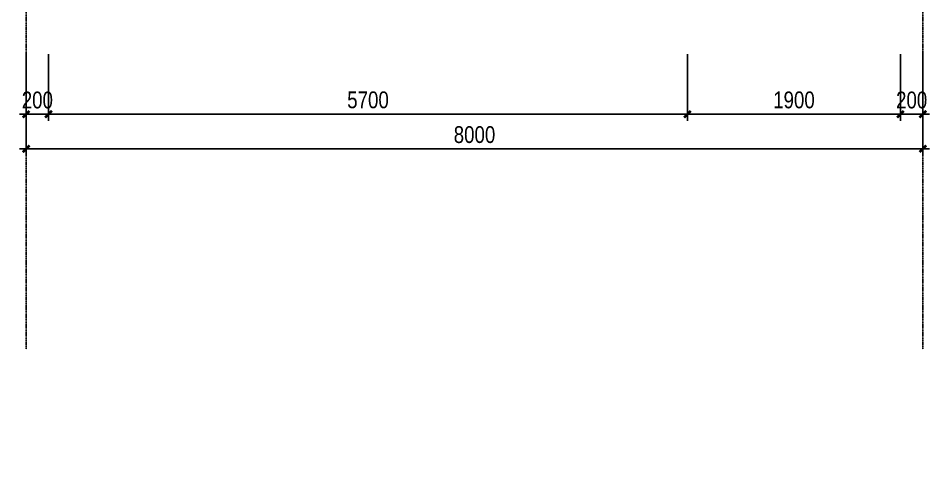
# Model space of a CAD drawing. Extents: x 160245 to 405305, y -111140 to 232735.
# Drawn here: x 272942 to 281083, y 41823 to 45831 of the extents above; entities that cross this region are included whole.
import ezdxf

# ---------------------------------------------------------------- set-up
doc = ezdxf.new("R2010")
doc.units = 0
doc.header["$LTSCALE"] = 10
doc.header["$MEASUREMENT"] = 0
doc.linetypes.add('HIDDEN', pattern=[0.375, 0.25, -0.125])
doc.layers.get('Defpoints').update_dxf_attribs({"color": 229})
for name, color, linetype in [('P-New Wall Size 隔墙尺寸', 8, 'Continuous'), ('P-o 原建筑尺寸', 8, 'Continuous'), ('P-Stair 楼梯（原建筑设备）', 159, 'Continuous')]:
    doc.layers.add(name, color=color, linetype=linetype)
doc.styles.add('PDC DIM', font='PMingLiU-ExtB.ttf', dxfattribs={"width": 0.85})
doc.dimstyles.new('PDC-A2', dxfattribs={"dimscale": 0, "dimtxt": 2.5, "dimasz": 1, "dimexe": 1, "dimexo": 1, "dimgap": 0.7, "dimtad": 1, "dimdec": 0, "dimtxsty": 'PDC DIM', "dimblk": 'ARCHTICK', "dimcen": 1, "dimdle": 1, "dimclrd": 8, "dimclre": 8, "dimclrt": 9, "dimadec": 0, "dimazin": 0, "dimtfac": 1, "dimtdec": 0, "dimtix": 1, "dimtmove": 2, "dimatfit": 3, "dimldrblk": 'PDC A2 T R', "dimfxl": 10, "dimfxlon": 1, "dimarcsym": 0})

# ---------------------------------------------------------------- blocks, each defined once
blk = doc.blocks.new('_ArchTick')
at = {"color": 0, "linetype": 'ByBlock', "const_width": 0.4}
blk.add_lwpolyline([(-0.5, -0.5), (0.5, 0.5)], dxfattribs=at)
blk = doc.blocks.new('*D1319')
at = {"layer": 'Defpoints', "color": 0, "transparency": 16777216}
for p in [(273012.8, 45572.6), (273212.8, 45572.6), (273212.8, 44975.9)]:
    blk.add_point(p, dxfattribs=at)
at = {"layer": 'P-o 原建筑尺寸', "color": 8, "lineweight": -2, "transparency": 16777216}
for p, q in [((273012.8, 45512.6), (273012.8, 44915.9)), ((273212.8, 45512.6), (273212.8, 44915.9)), ((273012.8, 44975.9), (272952.8, 44975.9)), ((273012.8, 44975.9), (273212.8, 44975.9)), ((273212.8, 44975.9), (273272.8, 44975.9))]:
    blk.add_line(p, q, dxfattribs=at)
at = {"layer": 'P-o 原建筑尺寸', "color": 8, "lineweight": -2, "transparency": 16777216, "xscale": 60, "yscale": 60, "zscale": 60}
blk.add_blockref('_ArchTick', (273012.8, 44975.9), dxfattribs=at)
at = {"layer": 'P-o 原建筑尺寸', "color": 8, "lineweight": -2, "transparency": 16777216, "xscale": 60, "yscale": 60, "zscale": 60, "rotation": 180}
blk.add_blockref('_ArchTick', (273212.8, 44975.9), dxfattribs=at)
at = {"layer": 'P-o 原建筑尺寸', "color": 9, "transparency": 16777216, "insert": (273112.8, 45101.4), "char_height": 150, "attachment_point": 5, "style": 'PDC DIM'}
blk.add_mtext('200', dxfattribs=at)
blk = doc.blocks.new('PDC A2 T R')
at = {"color": 0, "linetype": 'ByBlock'}
blk.add_line((0, 0), (-2, 0), dxfattribs=at)
for points in [[(-2.15, 0.89), (-1.49, 1.35), (-0.6, 0), (0, 0)], [(-2.15, -0.89), (-1.49, -1.35), (-0.6, 0), (0, 0)]]:
    blk.add_solid(points, dxfattribs=at)
blk = doc.blocks.new('*D1320')
at = {"layer": 'Defpoints', "color": 0, "transparency": 16777216}
for p in [(273212.8, 45572.6), (278912.8, 45572.6), (278912.8, 44975.9)]:
    blk.add_point(p, dxfattribs=at)
at = {"layer": 'P-o 原建筑尺寸', "color": 8, "lineweight": -2, "transparency": 16777216}
for p, q in [((273212.8, 45512.6), (273212.8, 44915.9)), ((278912.8, 45512.6), (278912.8, 44915.9)), ((273152.8, 44975.9), (278972.8, 44975.9))]:
    blk.add_line(p, q, dxfattribs=at)
at = {"layer": 'P-o 原建筑尺寸', "color": 8, "lineweight": -2, "transparency": 16777216, "xscale": 60, "yscale": 60, "zscale": 60, "rotation": 180}
blk.add_blockref('_ArchTick', (273212.8, 44975.9), dxfattribs=at)
at = {"layer": 'P-o 原建筑尺寸', "color": 8, "lineweight": -2, "transparency": 16777216, "xscale": 60, "yscale": 60, "zscale": 60}
blk.add_blockref('_ArchTick', (278912.8, 44975.9), dxfattribs=at)
at = {"layer": 'P-o 原建筑尺寸', "color": 9, "transparency": 16777216, "insert": (276062.8, 45102.9), "char_height": 150, "attachment_point": 5, "style": 'PDC DIM'}
blk.add_mtext('5700', dxfattribs=at)
blk = doc.blocks.new('*D1321')
at = {"layer": 'Defpoints', "color": 0, "transparency": 16777216}
for p in [(281012.8, 45592.6), (280812.8, 45572.6), (281012.8, 44975.9)]:
    blk.add_point(p, dxfattribs=at)
at = {"layer": 'P-o 原建筑尺寸', "color": 8, "lineweight": -2, "transparency": 16777216}
for p, q in [((280812.8, 45512.6), (280812.8, 44915.9)), ((281012.8, 45532.6), (281012.8, 44915.9)), ((280812.8, 44975.9), (280752.8, 44975.9)), ((280812.8, 44975.9), (281012.8, 44975.9)), ((281012.8, 44975.9), (281072.8, 44975.9))]:
    blk.add_line(p, q, dxfattribs=at)
at = {"layer": 'P-o 原建筑尺寸', "color": 8, "lineweight": -2, "transparency": 16777216, "xscale": 60, "yscale": 60, "zscale": 60}
blk.add_blockref('_ArchTick', (280812.8, 44975.9), dxfattribs=at)
at = {"layer": 'P-o 原建筑尺寸', "color": 8, "lineweight": -2, "transparency": 16777216, "xscale": 60, "yscale": 60, "zscale": 60, "rotation": 180}
blk.add_blockref('_ArchTick', (281012.8, 44975.9), dxfattribs=at)
at = {"layer": 'P-o 原建筑尺寸', "color": 9, "transparency": 16777216, "insert": (280912.8, 45101.4), "char_height": 150, "attachment_point": 5, "style": 'PDC DIM'}
blk.add_mtext('200', dxfattribs=at)
blk = doc.blocks.new('*D1322')
at = {"layer": 'Defpoints', "color": 0, "transparency": 16777216}
for p in [(273012.8, 45475.9), (281012.8, 45475.9), (281012.8, 44667.6)]:
    blk.add_point(p, dxfattribs=at)
at = {"layer": 'P-o 原建筑尺寸', "color": 8, "lineweight": -2, "transparency": 16777216}
for p, q in [((273012.8, 45267.6), (273012.8, 44607.6)), ((281012.8, 45267.6), (281012.8, 44607.6)), ((272952.8, 44667.6), (281072.8, 44667.6))]:
    blk.add_line(p, q, dxfattribs=at)
at = {"layer": 'P-o 原建筑尺寸', "color": 8, "lineweight": -2, "transparency": 16777216, "xscale": 60, "yscale": 60, "zscale": 60, "rotation": 180}
blk.add_blockref('_ArchTick', (273012.8, 44667.6), dxfattribs=at)
at = {"layer": 'P-o 原建筑尺寸', "color": 8, "lineweight": -2, "transparency": 16777216, "xscale": 60, "yscale": 60, "zscale": 60}
blk.add_blockref('_ArchTick', (281012.8, 44667.6), dxfattribs=at)
at = {"layer": 'P-o 原建筑尺寸', "color": 9, "transparency": 16777216, "insert": (277012.8, 44793.1), "char_height": 150, "attachment_point": 5, "style": 'PDC DIM'}
blk.add_mtext('8000', dxfattribs=at)
blk = doc.blocks.new('*D1349')
at = {"layer": 'Defpoints', "color": 0, "transparency": 16777216}
for p in [(278912.8, 45572.6), (280812.8, 45572.6), (280812.8, 44975.9)]:
    blk.add_point(p, dxfattribs=at)
at = {"layer": 'P-o 原建筑尺寸', "color": 8, "lineweight": -2, "transparency": 16777216}
for p, q in [((278912.8, 45512.6), (278912.8, 44915.9)), ((280812.8, 45512.6), (280812.8, 44915.9)), ((278852.8, 44975.9), (280872.8, 44975.9))]:
    blk.add_line(p, q, dxfattribs=at)
at = {"layer": 'P-o 原建筑尺寸', "color": 8, "lineweight": -2, "transparency": 16777216, "xscale": 60, "yscale": 60, "zscale": 60, "rotation": 180}
blk.add_blockref('_ArchTick', (278912.8, 44975.9), dxfattribs=at)
at = {"layer": 'P-o 原建筑尺寸', "color": 8, "lineweight": -2, "transparency": 16777216, "xscale": 60, "yscale": 60, "zscale": 60}
blk.add_blockref('_ArchTick', (280812.8, 44975.9), dxfattribs=at)
at = {"layer": 'P-o 原建筑尺寸', "color": 9, "transparency": 16777216, "insert": (279862.8, 45102.4), "char_height": 150, "attachment_point": 5, "style": 'PDC DIM'}
blk.add_mtext('1900', dxfattribs=at)
blk = doc.blocks.new('*D2157')
at = {"layer": 'Defpoints', "color": 0, "transparency": 16777216}
for p in [(279212.8, 50509.4), (280112.8, 0), (279212.8, -356.6)]:
    blk.add_point(p, dxfattribs=at)
at = {"layer": 'P-New Wall Size 隔墙尺寸', "color": 8, "lineweight": -2, "transparency": 16777216}
for p, q in [((279212.8, 243.4), (279212.8, -416.6)), ((280112.8, -60), (280112.8, -416.6)), ((280172.8, -356.6), (279152.8, -356.6))]:
    blk.add_line(p, q, dxfattribs=at)
at = {"layer": 'P-New Wall Size 隔墙尺寸', "color": 8, "lineweight": -2, "transparency": 16777216, "xscale": 59.99999999999999, "yscale": 59.99999999999999, "zscale": 59.99999999999999, "rotation": 180}
blk.add_blockref('_ArchTick', (279212.8, -356.6), dxfattribs=at)
at = {"layer": 'P-New Wall Size 隔墙尺寸', "color": 8, "lineweight": -2, "transparency": 16777216, "xscale": 59.99999999999999, "yscale": 59.99999999999999, "zscale": 59.99999999999999}
blk.add_blockref('_ArchTick', (280112.8, -356.6), dxfattribs=at)
at = {"layer": 'P-New Wall Size 隔墙尺寸', "color": 9, "transparency": 16777216, "insert": (279662.8, -230.1), "char_height": 150, "attachment_point": 5, "style": 'PDC DIM'}
blk.add_mtext('900', dxfattribs=at)

msp = doc.modelspace()

# ---------------------------------------------------------------- linework, layer by layer
at = {"layer": 'P-Stair 楼梯（原建筑设备）', "linetype": 'HIDDEN'}
for p, q in [((273012.8, 46009.4), (273012.8, 42879.2)), ((281012.8, 46009.4), (281012.8, 42879.2))]:
    msp.add_line(p, q, dxfattribs=at)

# ---------------------------------------------------------------- dimensions: what is measured, and where the dimension line sits
at = {"layer": 'P-New Wall Size 隔墙尺寸'}
dim = msp.add_linear_dim(base=(279212.8, -356.6), p1=(280112.8, 0), p2=(279212.8, 50509.4), dimstyle='PDC-A2', override={"dimscale": 60}, dxfattribs=at)
dim.commit()
dim.dimension.update_dxf_attribs({"geometry": '*D2157', "text_midpoint": (279662.8, -230.1)})
at = {"layer": 'P-o 原建筑尺寸'}
for base, p1, p2, picture, middle in [((281012.8, 44975.9), (280812.8, 45572.6), (281012.8, 45592.6), '*D1321', (280912.8, 45101.4)), ((273212.8, 44975.9), (273012.8, 45572.6), (273212.8, 45572.6), '*D1319', (273112.8, 45101.4)), ((278912.8, 44975.9), (273212.8, 45572.6), (278912.8, 45572.6), '*D1320', (276062.8, 45102.9)), ((280812.8, 44975.9), (278912.8, 45572.6), (280812.8, 45572.6), '*D1349', (279862.8, 45102.4)), ((281012.8, 44667.6), (273012.8, 45475.9), (281012.8, 45475.9), '*D1322', (277012.8, 44793.1))]:
    dim = msp.add_linear_dim(base=base, p1=p1, p2=p2, dimstyle='PDC-A2', override={"dimscale": 60}, dxfattribs=at)
    dim.commit()
    dim.dimension.update_dxf_attribs({"geometry": picture, "text_midpoint": middle})

doc.saveas('drawing.dxf')
